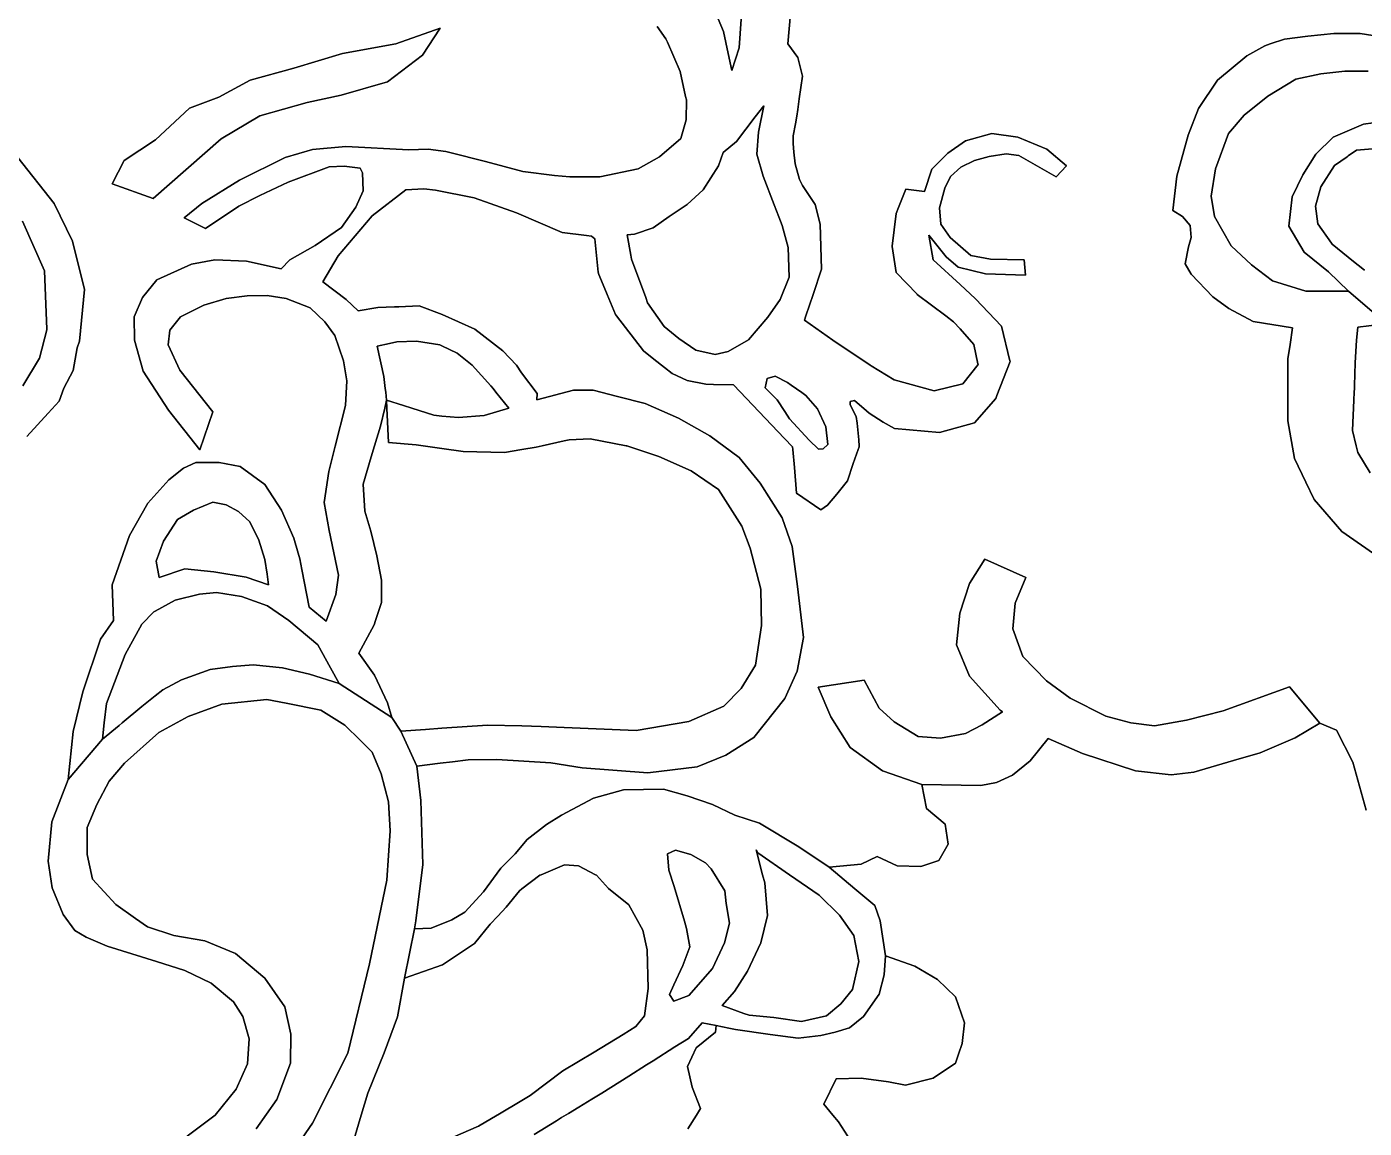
# Model space of a CAD drawing. Header units: inches. Extents: x 288635 to 1232953, y 676945 to 1655780.
# Drawn here: x 495223 to 518547, y 1199889 to 1219094 of the extents above; entities that cross this region are included whole.
import ezdxf

# ---------------------------------------------------------------- set-up
doc = ezdxf.new("R2010")
doc.units = ezdxf.units.IN
doc.header["$MEASUREMENT"] = 0
doc.layers.add('Images', color=7, linetype='Continuous')
picture_1 = doc.add_image_def('image7.jpg', size_in_pixel=(2590, 3729))

msp = doc.modelspace()

# ---------------------------------------------------------------- linework, layer by layer
at = {"color": 1}
for points in [[(505905.982, 1221008.0651), (505315.0759, 1221204.9123), (505219.1083, 1221119.1357), (505643.4939, 1220914.6751), (506058.5691, 1220644.8763), (506151.4949, 1220584.4745), (506644.2559, 1220147.5936), (506877.9363, 1219878.3531), (507187.8169, 1219451.6322), (507370.6973, 1219009.6713), (507457.0575, 1218628.6706), (507518.5631, 1218329.3431), (507647.5226, 1218724.4323), (507681.3893, 1219228.2), (507655.9893, 1219448.3337), (507550.1557, 1219748.901), (507427.3888, 1220007.1349), (507207.255, 1220320.4021), (506961.7212, 1220553.2359), (506916.8047, 1220576.015), (506369.0534, 1220853.8032), (505905.982, 1221008.0651)], [(507647.5226, 1218724.4323), (507518.5631, 1218329.3431), (507457.0575, 1218628.6706), (507370.6973, 1219009.6713), (507187.8169, 1219451.6322), (506877.9363, 1219878.3531), (506644.2559, 1220147.5936), (506151.4949, 1220584.4745), (506058.5691, 1220644.8763), (505643.4939, 1220914.6751), (505219.1083, 1221119.1357), (505315.0759, 1221204.9123), (505905.982, 1221008.0651), (506369.0534, 1220853.8032), (506916.8047, 1220576.015), (506961.7212, 1220553.2359), (507207.255, 1220320.4021), (507427.3888, 1220007.1349), (507550.1557, 1219748.901), (507655.9893, 1219448.3337), (507681.3893, 1219228.2), (507647.5226, 1218724.4323)], [(498612.6807, 1217138.1848), (497427.345, 1216101.016), (496713.4063, 1216352.9944), (496919.344, 1216764.8698), (497469.6784, 1217124.7039), (498062.3462, 1217675.0383), (498570.3473, 1217865.5387), (499120.6817, 1218161.8726), (499882.6832, 1218373.5397), (500729.3516, 1218627.5402), (501660.6868, 1218796.8739), (502432.4497, 1219068.0338), (502126.3544, 1218598.6877), (501512.5198, 1218133.0201), (500708.1849, 1217900.1863), (500115.517, 1217773.186), (499290.0154, 1217540.3522), (498612.6807, 1217138.1848)], [(496713.4063, 1216352.9944), (497427.345, 1216101.016), (498612.6807, 1217138.1848), (499290.0154, 1217540.3522), (500115.517, 1217773.186), (500708.1849, 1217900.1863), (501512.5198, 1218133.0201), (502126.3544, 1218598.6877), (502432.4497, 1219068.0338), (501660.6868, 1218796.8739), (500729.3516, 1218627.5402), (499882.6832, 1218373.5397), (499120.6817, 1218161.8726), (498570.3473, 1217865.5387), (498062.3462, 1217675.0383), (497469.6784, 1217124.7039), (496919.344, 1216764.8698), (496713.4063, 1216352.9944)], [(506888.5973, 1213455.4669), (507228.958, 1213379.2668), (507452.4784, 1213430.0669), (507808.0791, 1213633.2673), (508143.3598, 1214029.5081), (508361.8002, 1214339.3887), (508519.2805, 1214730.5495), (508498.9605, 1215243.6305), (508397.3603, 1215629.7113), (508339.2229, 1215777.1311), (508255.12, 1215990.392), (508062.0796, 1216488.233), (507955.3994, 1216874.3138), (507980.7995, 1217255.3145), (508075.1525, 1217718.1275), (507926.9231, 1217522.1632), (507600.9558, 1217094.5957), (507367.0009, 1216902.0008), (507284.3371, 1216667.7867), (507020.1766, 1216251.2258), (506740.776, 1215992.1453), (506425.8154, 1215783.8649), (506146.4149, 1215585.7445), (505821.2942, 1215479.0643), (505691.395, 1215464.0759), (505691.4516, 1215463.74), (505757.7386, 1215110.978), (505770.9951, 1215040.4301), (506016.1466, 1214371.835), (506050.3956, 1214278.4286), (506339.9562, 1213866.9477), (506593.9567, 1213658.6673), (506888.5973, 1213455.4669)], [(507452.4784, 1213430.0669), (507228.958, 1213379.2668), (506888.5973, 1213455.4669), (506593.9567, 1213658.6673), (506339.9562, 1213866.9477), (506050.3956, 1214278.4286), (506016.1466, 1214371.835), (505770.9951, 1215040.4301), (505757.7386, 1215110.978), (505691.4516, 1215463.74), (505691.395, 1215464.0759), (505821.2942, 1215479.0643), (506146.4149, 1215585.7445), (506425.8154, 1215783.8649), (506740.776, 1215992.1453), (507020.1766, 1216251.2258), (507284.3371, 1216667.7867), (507367.0009, 1216902.0008), (507600.9558, 1217094.5957), (507926.9231, 1217522.1632), (508075.1525, 1217718.1275), (507980.7995, 1217255.3145), (507955.3994, 1216874.3138), (508062.0796, 1216488.233), (508255.12, 1215990.392), (508339.2229, 1215777.1311), (508397.3603, 1215629.7113), (508498.9605, 1215243.6305), (508519.2805, 1214730.5495), (508361.8002, 1214339.3887), (508143.3598, 1214029.5081), (507808.0791, 1213633.2673), (507452.4784, 1213430.0669)], [(501498.2104, 1212586.0645), (501482.7406, 1212725.2926), (501475.6365, 1212789.2293), (501452.4904, 1212997.5453), (501336.0461, 1213523.3713), (501550.7023, 1213570.8281), (501678.8427, 1213599.1577), (502020.5208, 1213611.0302), (502428.7921, 1213546.2056), (502462.1393, 1213530.3798), (502728.5127, 1213403.9654), (502987.5932, 1213195.6849), (503317.7939, 1212835.0042), (503354.0571, 1212789.2293), (503404.7083, 1212725.2926), (503627.6745, 1212443.8434), (503627.6613, 1212443.8394), (503200.1514, 1212314.1005), (502753.1105, 1212278.5404), (502462.1393, 1212305.9259), (502321.3096, 1212319.1805), (501940, 1212443.8394), (501792.9886, 1212491.9008), (501498.2104, 1212586.0645)], [(508868.9334, 1211885.9643), (509027.6837, 1211727.2139), (509110.2339, 1211736.739), (509192.7841, 1211809.7641), (509154.684, 1212117.7397), (509011.8087, 1212432.0654), (508808.6083, 1212667.0158), (508737.8095, 1212716.0843), (508552.2971, 1212844.6573), (508487.9327, 1212889.2663), (508272.0322, 1213000.3915), (508135.5069, 1212959.1164), (508097.4069, 1212800.3661), (508310.1323, 1212590.8157), (508443.7163, 1212383.4613), (508522.8577, 1212260.615), (508868.9334, 1211885.9643)], [(509110.2339, 1211736.739), (509027.6837, 1211727.2139), (508868.9334, 1211885.9643), (508522.8577, 1212260.615), (508443.7163, 1212383.4613), (508310.1323, 1212590.8157), (508097.4069, 1212800.3661), (508135.5069, 1212959.1164), (508272.0322, 1213000.3915), (508487.9327, 1212889.2663), (508552.2971, 1212844.6573), (508737.8095, 1212716.0843), (508808.6083, 1212667.0158), (509011.8087, 1212432.0654), (509154.684, 1212117.7397), (509192.7841, 1211809.7641), (509110.2339, 1211736.739)], [(501498.2104, 1212586.0645), (501504.3456, 1212443.8394), (501530.176, 1211845.0446), (502016.509, 1211806.0994), (502137.5215, 1211788.8119), (502462.1393, 1211742.438), (502834.3907, 1211689.2592), (503555.7521, 1211668.9392), (503858.3138, 1211722.1677), (504104.3932, 1211765.4594), (504210.8807, 1211788.8119), (504595.4522, 1211873.1477), (504683.5144, 1211892.4596), (505049.2751, 1211907.6996), (505673.4358, 1211788.8119), (505689.3564, 1211785.7794), (506248.1575, 1211602.899), (506806.9586, 1211348.8985), (507284.4796, 1211028.8579), (507690.8804, 1210388.7766), (507838.2007, 1210002.6958), (508026.161, 1209286.4144), (508036.3211, 1208656.4931), (507929.6408, 1207960.5318), (507680.7204, 1207559.211), (507375.9197, 1207249.3303), (506766.3185, 1206980.0898), (505851.9167, 1206822.6095), (504595.4522, 1206876.5681), (504195.8334, 1206893.7296), (503858.3138, 1206902.8518), (503256.0315, 1206919.1297), (502462.1393, 1206862.9959), (502176.5302, 1206842.8013), (501747.2685, 1206812.4495), (501586.4312, 1207049.7348), (501515.3111, 1207308.8153), (501286.7106, 1207791.4163), (501015.6095, 1208171.5356), (501279.77, 1208664.2966), (501305.8376, 1208744.5848), (501406.7703, 1209055.4574), (501406.7703, 1209446.6182), (501330.5701, 1209868.259), (501223.8899, 1210300.0599), (501117.2097, 1210645.5006), (501091.8096, 1211117.9415), (501228.9699, 1211595.4625), (501287.8954, 1211788.8119), (501391.5302, 1212128.8635), (501465.0246, 1212443.8394), (501498.2104, 1212586.0645)], [(498699.3186, 1210759.7827), (498465.6381, 1210805.5027), (498130.3574, 1210668.3425), (497850.9569, 1210500.7021), (497607.1164, 1210124.7814), (497480.1161, 1209774.2607), (497530.9162, 1209489.7801), (497979.624, 1209645.62), (498487.625, 1209589.7399), (499051.5061, 1209498.2997), (499441, 1209362.7799), (499412.9522, 1209550.4842), (499374.9599, 1209804.7407), (499268.2797, 1210140.0214), (499110.7994, 1210460.0621), (498917.759, 1210642.9424), (498699.3186, 1210759.7827)], [(499374.9599, 1209804.7407), (499412.9522, 1209550.4842), (499441, 1209362.7799), (499051.5061, 1209498.2997), (498487.625, 1209589.7399), (497979.624, 1209645.62), (497530.9162, 1209489.7801), (497480.1161, 1209774.2607), (497607.1164, 1210124.7814), (497850.9569, 1210500.7021), (498130.3574, 1210668.3425), (498465.6381, 1210805.5027), (498699.3186, 1210759.7827), (498917.759, 1210642.9424), (499110.7994, 1210460.0621), (499268.2797, 1210140.0214), (499374.9599, 1209804.7407)], [(514473.5668, 1206958.7025), (514890.1276, 1206907.9024), (515448.9287, 1207004.4226), (516083.93, 1207166.9829), (517242.1723, 1207583.5437), (517770.4934, 1206953.6225), (517343.7725, 1206694.5419), (516729.0913, 1206435.4614), (516263.8216, 1206299.0289), (515575.929, 1206095.1007), (515179.6882, 1206049.3806), (514554.8469, 1206120.5008), (513635.3651, 1206425.3014), (513036.4067, 1206683.4731), (512719.0813, 1206296.9862), (512414.2807, 1206042.9857), (512134.8802, 1205915.9855), (511860.5596, 1205865.1854), (510829.3176, 1205885.5054), (510143.5162, 1206119.1859), (509579.6351, 1206525.5867), (509244.3544, 1207064.0678), (509025.914, 1207582.2288), (509823.4756, 1207699.069), (510087.6361, 1207211.3881), (510346.7166, 1206977.7076), (510768.3574, 1206718.6271), (511154.4382, 1206688.147), (511591.3191, 1206769.4272), (511880.8797, 1206921.8275), (512239.2116, 1207149.3564), (512197.7222, 1207177.1429), (511664.3211, 1207771.5041), (511435.7207, 1208315.0652), (511496.6808, 1208868.7863), (511664.3211, 1209386.9473), (511928.4817, 1209808.5882), (512644.7631, 1209493.6275), (512461.8827, 1209046.5866), (512421.2427, 1208599.5457), (512593.963, 1208116.9448), (513005.4438, 1207690.2239), (513416.9247, 1207390.5033), (514041.7659, 1207075.5427), (514473.5668, 1206958.7025)], [(500301.1886, 1208319.7374), (500520.7881, 1207917.6432), (500669.4894, 1207645.366), (500153.0748, 1207805.0382), (499683.1739, 1207919.3385), (499168.8229, 1207970.1386), (498813.2221, 1207938.3885), (498419.5214, 1207887.5884), (497924.2204, 1207709.7881), (497594.0197, 1207531.9877), (497463.4685, 1207426.6306), (497232.069, 1207239.8871), (496888.4712, 1206956.2826), (496832.0182, 1206909.6865), (496541.9811, 1206673.8141), (496574.3955, 1206956.2826), (496613.1013, 1207293.5753), (496938.2219, 1208152.097), (497227.7825, 1208680.4181), (497441.1429, 1208893.7785), (497463.4685, 1208906.0117), (497811.9837, 1209096.9789), (498233.6245, 1209203.6591), (498533.3451, 1209229.0592), (498970.226, 1209157.939), (499422.3469, 1208995.3787), (499793.1876, 1208741.3782), (500301.1886, 1208319.7374)], [(506802.5018, 1204661.2224), (506533.2613, 1204737.4226), (506396.101, 1204671.3825), (506421.501, 1204386.9019), (506511.5925, 1204105.6406), (506692.0626, 1203500.6476), (506726.3016, 1203370.8999), (506787.2618, 1203050.8592), (506665.3415, 1202725.7386), (506507.8612, 1202390.4579), (506431.6611, 1202222.8176), (506507.8612, 1202105.9773), (506766.9417, 1202202.4975), (507183.5026, 1202674.9385), (507391.783, 1203121.9794), (507478.1431, 1203462.34), (507417.183, 1203807.7807), (507396.863, 1204031.3012), (507158.1025, 1204412.3019), (507056.5023, 1204518.9822), (506802.5018, 1204661.2224)], [(506766.9417, 1202202.4975), (506507.8612, 1202105.9773), (506431.6611, 1202222.8176), (506507.8612, 1202390.4579), (506665.3415, 1202725.7386), (506787.2618, 1203050.8592), (506726.3016, 1203370.8999), (506692.0626, 1203500.6476), (506511.5925, 1204105.6406), (506421.501, 1204386.9019), (506396.101, 1204671.3825), (506533.2613, 1204737.4226), (506802.5018, 1204661.2224), (507056.5023, 1204518.9822), (507158.1025, 1204412.3019), (507396.863, 1204031.3012), (507417.183, 1203807.7807), (507478.1431, 1203462.34), (507391.783, 1203121.9794), (507183.5026, 1202674.9385), (506766.9417, 1202202.4975)], [(507939.7675, 1204744.6241), (508054.6077, 1204310.5714), (508092.2165, 1204168.4242), (508143.0166, 1203599.4631), (508026.1763, 1203121.9421), (507792.4959, 1202629.1811), (507563.8954, 1202273.5804), (507348.0469, 1202028.1964), (507730.4195, 1201892.5158), (507820.4879, 1201860.5561), (508252.2887, 1201819.916), (508734.8897, 1201748.7958), (509166.6906, 1201850.396), (509420.6911, 1202058.6764), (509623.8915, 1202307.5969), (509730.5717, 1202795.2779), (509644.2115, 1203252.4788), (509395.291, 1203602.9995), (509039.6903, 1203953.5202), (508522.5817, 1204310.5714), (507972.8882, 1204690.1217), (507939.7675, 1204744.6241)], [(509166.6906, 1201850.396), (508734.8897, 1201748.7958), (508252.2887, 1201819.916), (507820.4879, 1201860.5561), (507730.4195, 1201892.5158), (507348.0469, 1202028.1964), (507563.8954, 1202273.5804), (507792.4959, 1202629.1811), (508026.1763, 1203121.9421), (508143.0166, 1203599.4631), (508092.2165, 1204168.4242), (508054.6077, 1204310.5714), (507939.7675, 1204744.6241), (507972.8882, 1204690.1217), (508522.5817, 1204310.5714), (509039.6903, 1203953.5202), (509395.291, 1203602.9995), (509644.2115, 1203252.4788), (509730.5717, 1202795.2779), (509623.8915, 1202307.5969), (509420.6911, 1202058.6764), (509166.6906, 1201850.396)]]:
    msp.add_lwpolyline(points, close=True, dxfattribs=at)
for points in [[(508539.6288, 1219321.1395), (508495.1787, 1218794.0884), (508666.6291, 1218559.1379), (508749.1792, 1218235.2873), (508695.0281, 1217838.1792), (508669.8032, 1217653.1968), (508653.929, 1217536.7859), (508629.3868, 1217404.2581), (508590.4289, 1217193.8852), (508590.4289, 1217057.1941), (508597.5373, 1216906.9961), (508622.179, 1216704.9342), (508701.2211, 1216430.9217), (508749.703, 1216326.3229), (508971.4297, 1215993.7328), (509060.3299, 1215650.8321), (509084.7009, 1214865.9341), (508935.8921, 1214427.3397), (508809.261, 1214054.1113), (508783.2708, 1213977.5085), (509280.6367, 1213629.8521), (509932.3457, 1213191.9749), (509950.0776, 1213180.061), (510348.8978, 1212940.7689), (511049.0489, 1212745.7901), (511545.3585, 1212869.8675), (511811.2387, 1213206.649), (511809.0437, 1213217.3496), (511740.3373, 1213552.2933), (511497.5024, 1213825.4825), (511385.8304, 1213951.1135), (511248.5, 1214054.1113), (510750.8622, 1214427.3397), (510747.7181, 1214429.6978), (510384.3485, 1214810.7927), (510313.4471, 1215262.7889), (510314.3768, 1215270.3429), (510384.3485, 1215838.8626), (510426.2897, 1215944.8193), (510552.7393, 1216264.2709), (510880.6581, 1216219.9575), (511006.0718, 1216609.2401), (511285.4723, 1216888.6407), (511590.2729, 1217104.5411), (512053.8239, 1217231.5413), (512504.6748, 1217168.0412), (513012.6758, 1216958.4908), (513355.5765, 1216666.3902), (513171.4261, 1216475.8898), (512523.7248, 1216850.5406), (512301.4744, 1216875.9406), (512003.0238, 1216831.4905), (511749.0233, 1216761.6404), (511514.0728, 1216647.3402), (511329.9224, 1216482.2398), (511234.6722, 1216279.0394), (511139.422, 1215936.1388), (511164.8221, 1215650.3882), (511323.5724, 1215421.7877), (511685.5231, 1215104.2871), (512028.4238, 1215040.787), (512618.975, 1215028.0869), (512638.025, 1214761.3864), (511939.5236, 1214786.7865), (511463.2727, 1214901.0867), (511253.7223, 1215085.2371), (510955.426, 1215460.6386), (511031.3236, 1215032.3595), (511497.5024, 1214599.8803), (511766.9253, 1214349.9337), (512218.9216, 1213871.3494), (512367.5647, 1213268.0335), (512369.587, 1213259.8251), (512141.1287, 1212664.2016), (512121.4322, 1212612.85), (511749.2, 1212187.4418), (511137.6756, 1212019.051), (510357.7605, 1212089.9524), (510158.9571, 1212200.1002), (509915.6272, 1212357.7173), (509865.6042, 1212400.0132), (509655.2767, 1212577.8511), (509579.0765, 1212560.9177), (509583.3098, 1212499.5342), (509684.91, 1212300.5672), (509703.9601, 1212184.1503), (509731.1904, 1211889.9181), (509736.7651, 1211782.6052), (509737.3734, 1211770.8962), (509720.7444, 1211722.4552), (509636.3573, 1211476.6319), (509533.532, 1211177.0972), (509346.7685, 1210947.2345), (509187.8878, 1210751.6889), (509072.673, 1210671.9249), (508647.2648, 1210964.393), (508608.2246, 1211408.476), (508580.622, 1211722.4552), (508576.3634, 1211770.8962), (508437.3271, 1211916.2419), (507545.0319, 1212849.0287), (507196.3574, 1212857.7455), (507062.9468, 1212861.0808), (506738.5677, 1212926.7966), (506475.5451, 1213047.1394), (506341.5532, 1213153.5447), (506293.1596, 1213191.9749), (506131.8892, 1213320.0426), (505978.6954, 1213441.6965), (505509.1774, 1214054.1113), (505491.8611, 1214076.6978), (505344.8177, 1214427.3397), (505216.6939, 1214732.8658), (505201.7892, 1214776.2251), (505189.2257, 1214812.7734), (505129.1428, 1215394.3128), (505073.2627, 1215445.1129), (504984.8064, 1215455.6226), (504560.1817, 1215506.073), (503760.3746, 1215851.9355), (503024.3054, 1216112.2925), (502350.606, 1216244.135), (502149.9716, 1216266.4526), (501832.2162, 1216252.8345), (501248.0151, 1215795.6336), (500653.6539, 1215099.6722), (500383.929, 1214648.496), (500792.089, 1214338.668), (501002.6705, 1214142.4976), (501345.2766, 1214197.0805), (501638.1862, 1214209.4211), (501710.8132, 1214212.4809), (502066.5557, 1214227.4687), (502465.0217, 1214076.6978), (503036.5229, 1213822.6973), (503523.3572, 1213441.6965), (503762.2213, 1213191.9749), (503851.195, 1213058.5247), (504125.5155, 1212697.8439), (504120.4355, 1212591.1637), (504759.7145, 1212756.0613), (505100.0752, 1212756.0613), (505521.716, 1212649.3811), (506004.317, 1212527.4609), (506588.5182, 1212268.3804), (507137.1593, 1211963.5798), (507645.1603, 1211582.579), (508010.921, 1211135.5381), (508397.0018, 1210531.0169), (508569.7221, 1210033.1759), (508666.2423, 1209332.1345), (508767.8425, 1208448.2127), (508656.0823, 1207858.9316), (508442.7219, 1207381.4106), (507899.1608, 1206700.6892), (507411.4798, 1206395.8886), (506913.6388, 1206192.6882), (506055.1171, 1206086.008), (504907.0348, 1206172.3682), (504363.4737, 1206258.7284), (503418.5918, 1206319.6885), (502920.7508, 1206314.6085), (502649.6398, 1206280.7196), (502433.0699, 1206253.6483), (502026.669, 1206202.8482), (501747.2685, 1206812.4495), (502176.5302, 1206842.8013), (502462.1393, 1206862.9959), (503256.0315, 1206919.1297), (503858.3138, 1206902.8518), (504195.8334, 1206893.7296), (504595.4522, 1206876.5681), (505851.9167, 1206822.6095), (506766.3185, 1206980.0898), (507375.9197, 1207249.3303), (507680.7204, 1207559.211), (507929.6408, 1207960.5318), (508036.3211, 1208656.4931), (508026.161, 1209286.4144), (507838.2007, 1210002.6958), (507690.8804, 1210388.7766), (507284.4796, 1211028.8579), (506806.9586, 1211348.8985), (506248.1575, 1211602.899), (505689.3564, 1211785.7794), (505673.4358, 1211788.8119), (505049.2751, 1211907.6996), (504683.5144, 1211892.4596), (504595.4522, 1211873.1477), (504210.8807, 1211788.8119), (504104.3932, 1211765.4594), (503858.3138, 1211722.1677), (503555.7521, 1211668.9392), (502834.3907, 1211689.2592), (502462.1393, 1211742.438), (502137.5215, 1211788.8119), (502016.509, 1211806.0994), (501530.176, 1211845.0446), (501504.3456, 1212443.8394), (501498.2104, 1212586.0645), (501498.2104, 1212586.0645), (501792.9886, 1212491.9008), (501940, 1212443.8394), (502321.3096, 1212319.1805), (502462.1393, 1212305.9259), (502753.1105, 1212278.5404), (503200.1514, 1212314.1005), (503627.6613, 1212443.8394), (503627.6745, 1212443.8434), (503404.7083, 1212725.2926), (503354.0571, 1212789.2293), (503317.7939, 1212835.0042), (502987.5932, 1213195.6849), (502728.5127, 1213403.9654), (502462.1393, 1213530.3798), (502428.7921, 1213546.2056), (502020.5208, 1213611.0302), (501678.8427, 1213599.1577), (501550.7023, 1213570.8281), (501336.0461, 1213523.3713), (501452.4904, 1212997.5453), (501475.6365, 1212789.2293), (501482.7406, 1212725.2926), (501498.2104, 1212586.0645), (501465.0246, 1212443.8394), (501391.5302, 1212128.8635), (501287.8954, 1211788.8119), (501228.9699, 1211595.4625), (501091.8096, 1211117.9415), (501117.2097, 1210645.5006), (501223.8899, 1210300.0599), (501330.5701, 1209868.259), (501406.7703, 1209446.6182), (501406.7703, 1209055.4574), (501305.8376, 1208744.5848), (501279.77, 1208664.2966), (501015.6095, 1208171.5356), (501286.7106, 1207791.4163), (501515.3111, 1207308.8153), (501586.4312, 1207049.7348), (500669.4894, 1207645.366), (500520.7881, 1207917.6432), (500301.1886, 1208319.7374), (499793.1876, 1208741.3782), (499422.3469, 1208995.3787), (498970.226, 1209157.939), (498533.3451, 1209229.0592), (498233.6245, 1209203.6591), (497811.9837, 1209096.9789), (497463.4685, 1208906.0117), (497441.1429, 1208893.7785), (497227.7825, 1208680.4181), (496938.2219, 1208152.097), (496613.1013, 1207293.5753), (496574.3955, 1206956.2826), (496541.9811, 1206673.8141), (495947.6199, 1205967.6927), (496033.9801, 1206805.8943), (496201.6204, 1207496.7757), (496511.5011, 1208416.2576), (496733.3546, 1208743.0186), (496713.0346, 1209362.7799), (497012.7552, 1210226.3816), (497332.7958, 1210790.2627), (497698.5566, 1211196.6635), (497957.6371, 1211399.8639), (498170.9975, 1211496.3841), (498577.3983, 1211496.3841), (498943.159, 1211425.264), (499374.9599, 1211110.3034), (499664.5205, 1210663.2625), (499882.9609, 1210175.5815), (499956.1428, 1209915.7857), (499984.5611, 1209814.9008), (500019.6262, 1209633.0005), (500147.1214, 1208971.6191), (500441.5683, 1208730.3368), (500614.2887, 1209192.6177), (500660.0088, 1209532.9784), (500497.4484, 1210310.2199), (500411.0883, 1210797.9009), (500492.3684, 1211341.462), (500599.0486, 1211783.4229), (500781.929, 1212489.5443), (500802.2491, 1212921.3451), (500746.3689, 1213266.7858), (500593.9686, 1213708.7467), (500421.2483, 1213947.5072), (500167.2478, 1214191.3477), (499745.6069, 1214358.988), (499415.4063, 1214409.7881), (499064.8856, 1214404.7081), (498699.1248, 1214358.988), (498313.0441, 1214242.1478), (497906.6433, 1214038.9474), (497718.6829, 1213805.2669), (497688.2028, 1213546.1864), (497891.4032, 1213109.3055), (498470.5244, 1212377.784), (498241.9239, 1211717.3827), (497693.2828, 1212408.2641), (497251.322, 1213088.9855), (497104.0017, 1213632.5466), (497098.9216, 1214038.9474), (497241.1619, 1214374.228), (497490.0824, 1214684.1087), (498094.6036, 1214953.3492), (498501.0045, 1215029.5494), (499054.7256, 1215004.1493), (499657.9719, 1214876.1517), (499810.3722, 1215028.552), (500252.3331, 1215277.4725), (500709.534, 1215592.4332), (500963.5345, 1215948.0339), (501090.5347, 1216232.5144), (501080.3747, 1216547.4751), (501034.6546, 1216628.7552), (500760.3341, 1216664.3153), (500496.1736, 1216654.1553), (499779.8921, 1216384.9148), (499287.1311, 1216151.2343), (498921.3704, 1215963.2739), (498337.1692, 1215577.1931), (497966.3285, 1215760.0735), (498276.2091, 1216014.074), (498931.5304, 1216420.4748), (499729.092, 1216816.7156), (500206.613, 1216953.8759), (500785.7341, 1217004.676), (501888.0963, 1216948.7959), (502223.377, 1216958.9559), (502528.1776, 1216918.3158), (502599.154, 1216900.7012), (503224.139, 1216745.5955), (503874.3803, 1216567.7951), (504426.6375, 1216498.6351), (504693.4593, 1216475.4808), (505216.519, 1216477.2863), (505887.0803, 1216619.5266), (506257.9211, 1216827.807), (506628.7618, 1217147.8476), (506720.202, 1217472.9683), (506725.282, 1217818.409), (506712.2834, 1217879.0692), (506618.6018, 1218316.2499), (506395.6052, 1218825.9565), (506369.6813, 1218885.2111), (506214.8595, 1219097.3743)], [(518578.418, 1205434.7025), (518349.8175, 1206272.9042), (518060.2569, 1206831.7053), (517770.4934, 1206953.6225), (517242.1723, 1207583.5437), (516083.93, 1207166.9829), (515448.9287, 1207004.4226), (514890.1276, 1206907.9024), (514473.5668, 1206958.7025), (514041.7659, 1207075.5427), (513416.9247, 1207390.5033), (513005.4438, 1207690.2239), (512593.963, 1208116.9448), (512421.2427, 1208599.5457), (512461.8827, 1209046.5866), (512644.7631, 1209493.6275), (511928.4817, 1209808.5882), (511664.3211, 1209386.9473), (511496.6808, 1208868.7863), (511435.7207, 1208315.0652), (511664.3211, 1207771.5041), (512197.7222, 1207177.1429), (512239.2116, 1207149.3564), (511880.8797, 1206921.8275), (511591.3191, 1206769.4272), (511154.4382, 1206688.147), (510768.3574, 1206718.6271), (510346.7166, 1206977.7076), (510087.6361, 1207211.3881), (509823.4756, 1207699.069), (509025.914, 1207582.2288), (509244.3544, 1207064.0678), (509579.6351, 1206525.5867), (510143.5162, 1206119.1859), (510829.3176, 1205885.5054), (510910.1426, 1205462.6426), (511240.3433, 1205193.402), (511291.1434, 1204842.8813), (511128.5831, 1204558.4007), (510813.6225, 1204451.7205), (510402.1416, 1204461.8805), (510051.6209, 1204629.5209), (509772.2204, 1204492.3606), (509213.4193, 1204441.5605), (508684.0896, 1204796.8019), (508003.3682, 1205208.2827), (507571.5674, 1205350.523), (507182.8946, 1205534.9469), (506740.9338, 1205687.3472), (506324.3729, 1205804.1875), (505628.4115, 1205788.9474), (505105.1705, 1205646.7072), (504546.3694, 1205346.9866), (504287.2889, 1205184.4262), (503946.9282, 1204925.3457), (503738.6478, 1204676.4252), (503489.7273, 1204422.4247), (503190.0067, 1204010.9439), (502859.806, 1203655.3432), (502636.2856, 1203523.2629), (502275.6048, 1203375.9426), (501981.8606, 1203363.5422), (502010.0488, 1203505.9289), (502127.9288, 1204490.3316), (502096.1787, 1205601.5838), (502026.669, 1206202.8482), (502433.0699, 1206253.6483), (502649.6398, 1206280.7196), (502920.7508, 1206314.6085), (503418.5918, 1206319.6885), (504363.4737, 1206258.7284), (504907.0348, 1206172.3682), (506055.1171, 1206086.008), (506913.6388, 1206192.6882), (507411.4798, 1206395.8886), (507899.1608, 1206700.6892), (508442.7219, 1207381.4106), (508656.0823, 1207858.9316), (508767.8425, 1208448.2127), (508666.2423, 1209332.1345), (508569.7221, 1210033.1759), (508397.0018, 1210531.0169), (508010.921, 1211135.5381), (507645.1603, 1211582.579), (507137.1593, 1211963.5798), (506588.5182, 1212268.3804), (506004.317, 1212527.4609), (505521.716, 1212649.3811), (505100.0752, 1212756.0613), (504759.7145, 1212756.0613), (504120.4355, 1212591.1637), (504125.5155, 1212697.8439), (503851.195, 1213058.5247), (503762.2213, 1213191.9749), (503523.3572, 1213441.6965), (503036.5229, 1213822.6973), (502465.0217, 1214076.6978), (502066.5557, 1214227.4687), (501710.8132, 1214212.4809), (501638.1862, 1214209.4211), (501345.2766, 1214197.0805), (501002.6705, 1214142.4976), (500792.089, 1214338.668), (500383.929, 1214648.496), (500653.6539, 1215099.6722), (501248.0151, 1215795.6336), (501832.2162, 1216252.8345), (502149.9716, 1216266.4526), (502350.606, 1216244.135), (503024.3054, 1216112.2925), (503760.3746, 1215851.9355), (504560.1817, 1215506.073), (504984.8064, 1215455.6226), (505073.2627, 1215445.1129), (505129.1428, 1215394.3128), (505189.2257, 1214812.7734), (505201.7892, 1214776.2251), (505216.6939, 1214732.8658), (505344.8177, 1214427.3397), (505491.8611, 1214076.6978), (505509.1774, 1214054.1113), (505978.6954, 1213441.6965), (506131.8892, 1213320.0426), (506293.1596, 1213191.9749), (506341.5532, 1213153.5447), (506475.5451, 1213047.1394), (506738.5677, 1212926.7966), (507062.9468, 1212861.0808), (507196.3574, 1212857.7455), (507545.0319, 1212849.0287), (508437.3271, 1211916.2419), (508576.3634, 1211770.8962), (508580.622, 1211722.4552), (508608.2246, 1211408.476), (508647.2648, 1210964.393), (509072.673, 1210671.9249), (509187.8878, 1210751.6889), (509346.7685, 1210947.2345), (509533.532, 1211177.0972), (509636.3573, 1211476.6319), (509720.7444, 1211722.4552), (509737.3734, 1211770.8962), (509736.7651, 1211782.6052), (509731.1904, 1211889.9181), (509703.9601, 1212184.1503), (509684.91, 1212300.5672), (509583.3098, 1212499.5342), (509579.0765, 1212560.9177), (509655.2767, 1212577.8511), (509865.6042, 1212400.0132), (509915.6272, 1212357.7173), (510158.9571, 1212200.1002), (510357.7605, 1212089.9524), (511137.6756, 1212019.051), (511749.2, 1212187.4418), (512121.4322, 1212612.85), (512141.1287, 1212664.2016), (512369.587, 1213259.8251), (512367.5647, 1213268.0335), (512218.9216, 1213871.3494), (511766.9253, 1214349.9337), (511497.5024, 1214599.8803), (511031.3236, 1215032.3595), (510955.426, 1215460.6386), (511253.7223, 1215085.2371), (511463.2727, 1214901.0867), (511939.5236, 1214786.7865), (512638.025, 1214761.3864), (512618.975, 1215028.0869), (512028.4238, 1215040.787), (511685.5231, 1215104.2871), (511323.5724, 1215421.7877), (511164.8221, 1215650.3882), (511139.422, 1215936.1388), (511234.6722, 1216279.0394), (511329.9224, 1216482.2398), (511514.0728, 1216647.3402), (511749.0233, 1216761.6404), (512003.0238, 1216831.4905), (512301.4744, 1216875.9406), (512523.7248, 1216850.5406), (513171.4261, 1216475.8898), (513355.5765, 1216666.3902), (513012.6758, 1216958.4908), (512504.6748, 1217168.0412), (512053.8239, 1217231.5413), (511590.2729, 1217104.5411), (511285.4723, 1216888.6407), (511006.0718, 1216609.2401), (510880.6581, 1216219.9575), (510552.7393, 1216264.2709), (510426.2897, 1215944.8193), (510384.3485, 1215838.8626), (510314.3768, 1215270.3429), (510313.4471, 1215262.7889), (510384.3485, 1214810.7927), (510747.7181, 1214429.6978), (510750.8622, 1214427.3397), (511248.5, 1214054.1113), (511385.8304, 1213951.1135), (511497.5024, 1213825.4825), (511740.3373, 1213552.2933), (511809.0437, 1213217.3496), (511811.2387, 1213206.649), (511545.3585, 1212869.8675), (511049.0489, 1212745.7901), (510348.8978, 1212940.7689), (509950.0776, 1213180.061), (509932.3457, 1213191.9749), (509280.6367, 1213629.8521), (508783.2708, 1213977.5085), (508809.261, 1214054.1113), (508935.8921, 1214427.3397), (509084.7009, 1214865.9341), (509060.3299, 1215650.8321), (508971.4297, 1215993.7328), (508749.703, 1216326.3229), (508701.2211, 1216430.9217), (508622.179, 1216704.9342), (508597.5373, 1216906.9961), (508590.4289, 1217057.1941), (508590.4289, 1217193.8852), (508629.3868, 1217404.2581), (508653.929, 1217536.7859), (508669.8032, 1217653.1968), (508695.0281, 1217838.1792), (508749.1792, 1218235.2873), (508666.6291, 1218559.1379), (508495.1787, 1218794.0884), (508539.6288, 1219321.1395)], [(506214.8595, 1219097.3743), (506369.6813, 1218885.2111), (506395.6052, 1218825.9565), (506618.6018, 1218316.2499), (506712.2834, 1217879.0692), (506725.282, 1217818.409), (506720.202, 1217472.9683), (506628.7618, 1217147.8476), (506257.9211, 1216827.807), (505887.0803, 1216619.5266), (505216.519, 1216477.2863), (504693.4593, 1216475.4808), (504426.6375, 1216498.6351), (503874.3803, 1216567.7951), (503224.139, 1216745.5955), (502599.154, 1216900.7012), (502528.1776, 1216918.3158), (502223.377, 1216958.9559), (501888.0963, 1216948.7959), (500785.7341, 1217004.676), (500206.613, 1216953.8759), (499729.092, 1216816.7156), (498931.5304, 1216420.4748), (498276.2091, 1216014.074), (497966.3285, 1215760.0735), (498337.1692, 1215577.1931), (498921.3704, 1215963.2739), (499287.1311, 1216151.2343), (499779.8921, 1216384.9148), (500496.1736, 1216654.1553), (500760.3341, 1216664.3153), (501034.6546, 1216628.7552), (501080.3747, 1216547.4751), (501090.5347, 1216232.5144), (500963.5345, 1215948.0339), (500709.534, 1215592.4332), (500252.3331, 1215277.4725), (499810.3722, 1215028.552), (499657.9719, 1214876.1517), (499054.7256, 1215004.1493), (498501.0045, 1215029.5494), (498094.6036, 1214953.3492), (497490.0824, 1214684.1087), (497241.1619, 1214374.228), (497098.9216, 1214038.9474), (497104.0017, 1213632.5466), (497251.322, 1213088.9855), (497693.2828, 1212408.2641), (498241.9239, 1211717.3827), (498470.5244, 1212377.784), (497891.4032, 1213109.3055), (497688.2028, 1213546.1864), (497718.6829, 1213805.2669), (497906.6433, 1214038.9474), (498313.0441, 1214242.1478), (498699.1248, 1214358.988), (499064.8856, 1214404.7081), (499415.4063, 1214409.7881), (499745.6069, 1214358.988), (500167.2478, 1214191.3477), (500421.2483, 1213947.5072), (500593.9686, 1213708.7467), (500746.3689, 1213266.7858), (500802.2491, 1212921.3451), (500781.929, 1212489.5443), (500599.0486, 1211783.4229), (500492.3684, 1211341.462), (500411.0883, 1210797.9009), (500497.4484, 1210310.2199), (500660.0088, 1209532.9784), (500614.2887, 1209192.6177), (500441.5683, 1208730.3368), (500147.1214, 1208971.6191), (500019.6262, 1209633.0005), (499984.5611, 1209814.9008), (499956.1428, 1209915.7857), (499882.9609, 1210175.5815), (499664.5205, 1210663.2625), (499374.9599, 1211110.3034), (498943.159, 1211425.264), (498577.3983, 1211496.3841), (498170.9975, 1211496.3841), (497957.6371, 1211399.8639), (497698.5566, 1211196.6635), (497332.7958, 1210790.2627), (497012.7552, 1210226.3816), (496713.0346, 1209362.7799), (496733.3546, 1208743.0186), (496511.5011, 1208416.2576), (496201.6204, 1207496.7757), (496033.9801, 1206805.8943), (495947.6199, 1205967.6927), (495661.0758, 1205232.0131), (495595.0357, 1204546.2117), (495666.1559, 1204078.8508), (495859.1962, 1203616.5699), (496061.5711, 1203335.5395), (496259.6915, 1203218.6992), (496625.4523, 1203061.2189), (497483.974, 1202797.0584), (497981.815, 1202639.5781), (498439.0159, 1202421.1376), (498830.1767, 1202096.017), (498992.737, 1201836.9365), (499099.4172, 1201450.8557), (499074.0172, 1201013.9748), (498875.8968, 1200572.0139), (498510.136, 1200114.813), (498022.4551, 1199754.1323)], [(518840.5452, 1209817.1983), (518154.7438, 1210294.7193), (517672.1428, 1210853.5204), (517529.3377, 1211151.9192), (517331.7822, 1211564.7218), (517214.9419, 1212225.1231), (517214.9419, 1213302.0853), (517253.1012, 1213554.062), (517297.5241, 1213847.3989), (516608.5157, 1213957.4772), (516186.8749, 1214180.9976), (515907.4743, 1214384.198), (515526.4736, 1214780.4388), (515424.8734, 1214963.3192), (515480.7535, 1215257.9598), (515526.4736, 1215420.5201), (515511.2335, 1215628.8005), (515379.1533, 1215786.2808), (515206.4329, 1215892.961), (515277.5531, 1216487.3222), (515475.6735, 1217203.6037), (515653.4738, 1217670.9646), (515988.7545, 1218163.7256), (516496.7555, 1218585.3664), (516811.7161, 1218763.1668), (516907.5767, 1218794.1805), (517157.1568, 1218874.927), (517561.9453, 1218932.1698), (518015.6785, 1218976.5272), (518477.9595, 1218976.5272), (519173.9209, 1218864.767)], [(519173.9209, 1218864.767), (518477.9595, 1218976.5272), (518015.6785, 1218976.5272), (517561.9453, 1218932.1698), (517157.1568, 1218874.927), (516907.5767, 1218794.1805), (516811.7161, 1218763.1668), (516496.7555, 1218585.3664), (515988.7545, 1218163.7256), (515653.4738, 1217670.9646), (515475.6735, 1217203.6037), (515277.5531, 1216487.3222), (515206.4329, 1215892.961), (515379.1533, 1215786.2808), (515511.2335, 1215628.8005), (515526.4736, 1215420.5201), (515480.7535, 1215257.9598), (515424.8734, 1214963.3192), (515526.4736, 1214780.4388), (515907.4743, 1214384.198), (516186.8749, 1214180.9976), (516608.5157, 1213957.4772), (517297.5241, 1213847.3989), (517253.1012, 1213554.062), (517214.9419, 1213302.0853), (517214.9419, 1212225.1231), (517331.7822, 1211564.7218), (517529.3377, 1211151.9192), (517672.1428, 1210853.5204), (518154.7438, 1210294.7193), (518840.5452, 1209817.1983)], [(518615.1197, 1218321.2059), (518208.7189, 1218321.2059), (517792.1581, 1218270.4058), (517355.2772, 1218178.9656), (516862.5162, 1217884.325), (516451.0354, 1217554.1244), (516176.7149, 1217234.0837), (515953.1944, 1216619.4025), (515876.9943, 1216141.8815), (515932.8744, 1215786.2808), (516227.515, 1215273.1998), (516583.1157, 1214942.9991), (516948.8764, 1214663.5986), (517527.9976, 1214485.7982), (518066.4786, 1214485.7982), (518274.7591, 1214485.7982), (518686.2399, 1214130.1975)], [(519040.8175, 1217464.1253), (518532.8165, 1217398.0851), (518004.4955, 1217169.4847), (517699.6948, 1216869.7641), (517476.1744, 1216514.1634), (517288.214, 1216128.0826), (517232.3339, 1215615.0016), (517496.4944, 1215162.8807), (517923.2153, 1214822.52), (518274.7591, 1214485.7982), (518066.4786, 1214485.7982), (517527.9976, 1214485.7982), (516948.8764, 1214663.5986), (516583.1157, 1214942.9991), (516227.515, 1215273.1998), (515932.8744, 1215786.2808), (515876.9943, 1216141.8815), (515953.1944, 1216619.4025), (516176.7149, 1217234.0837), (516451.0354, 1217554.1244), (516862.5162, 1217884.325), (517355.2772, 1218178.9656), (517792.1581, 1218270.4058), (518208.7189, 1218321.2059), (518615.1197, 1218321.2059)], [(518686.2399, 1214130.1975), (518274.7591, 1214485.7982), (517923.2153, 1214822.52), (517496.4944, 1215162.8807), (517232.3339, 1215615.0016), (517288.214, 1216128.0826), (517476.1744, 1216514.1634), (517699.6948, 1216869.7641), (518004.4955, 1217169.4847), (518532.8165, 1217398.0851), (519040.8175, 1217464.1253)], [(495066.0911, 1216815.0227), (495701.0924, 1216010.6877), (496018.593, 1215354.5197), (496229.3461, 1214511.5072), (496145.5933, 1213611.1638), (496101.7783, 1213495.0539), (496034.3066, 1213099.9284), (495866.6663, 1212790.0478), (495785.3861, 1212566.5273), (495597.4257, 1212358.2469), (495221.505, 1211951.8461)], [(495221.505, 1211951.8461), (495597.4257, 1212358.2469), (495785.3861, 1212566.5273), (495866.6663, 1212790.0478), (496034.3066, 1213099.9284), (496101.7783, 1213495.0539), (496145.5933, 1213611.1638), (496229.3461, 1214511.5072), (496018.593, 1215354.5197), (495701.0924, 1216010.6877), (495066.0911, 1216815.0227)], [(518688.6035, 1216964.1676), (518413.4363, 1216943.0009), (518268.2945, 1216842.2347), (518246.6732, 1216827.2239), (518029.8955, 1216676.7237), (517791.135, 1216305.883), (517694.6148, 1215965.5223), (517735.2549, 1215655.6417), (517977.583, 1215321.2289), (517989.2554, 1215305.121), (518268.2945, 1215078.8731), (518332.2047, 1215027.054), (518553.1366, 1214847.92)], [(518553.1366, 1214847.92), (518332.2047, 1215027.054), (518268.2945, 1215078.8731), (517989.2554, 1215305.121), (517977.583, 1215321.2289), (517735.2549, 1215655.6417), (517694.6148, 1215965.5223), (517791.135, 1216305.883), (518029.8955, 1216676.7237), (518246.6732, 1216827.2239), (518268.2945, 1216842.2347), (518413.4363, 1216943.0009), (518688.6035, 1216964.1676)], [(495155.4648, 1212830.6879), (495445.0254, 1213313.2888), (495574.0922, 1213809.35), (495573.5786, 1213821.6754), (495574.0922, 1213822.8309), (495561.9677, 1214113.818), (495531.7587, 1214838.8329), (495150.758, 1215706.668)], [(495150.758, 1215706.668), (495531.7587, 1214838.8329), (495561.9677, 1214113.818), (495574.0922, 1213822.8309), (495573.5786, 1213821.6754), (495574.0922, 1213809.35), (495445.0254, 1213313.2888), (495155.4648, 1212830.6879)], [(518818.3201, 1213901.5971), (518432.2394, 1213855.877), (518410.7353, 1213627.401), (518388.2342, 1213235.2762), (518378.2643, 1212839.8044), (518375.9654, 1212789.2293), (518373.0592, 1212725.2926), (518366.6317, 1212583.8866), (518342.7042, 1212057.4828), (518406.3368, 1211788.8119), (518434.1444, 1211671.402), (518647.5048, 1211315.8013)], [(518647.5048, 1211315.8013), (518434.1444, 1211671.402), (518406.3368, 1211788.8119), (518342.7042, 1212057.4828), (518366.6317, 1212583.8866), (518373.0592, 1212725.2926), (518375.9654, 1212789.2293), (518378.2643, 1212839.8044), (518388.2342, 1213235.2762), (518410.7353, 1213627.401), (518432.2394, 1213855.877), (518818.3201, 1213901.5971)], [(498022.4551, 1199754.1323), (498510.136, 1200114.813), (498875.8968, 1200572.0139), (499074.0172, 1201013.9748), (499099.4172, 1201450.8557), (498992.737, 1201836.9365), (498830.1767, 1202096.017), (498439.0159, 1202421.1376), (497981.815, 1202639.5781), (497483.974, 1202797.0584), (496625.4523, 1203061.2189), (496259.6915, 1203218.6992), (496061.5711, 1203335.5395), (495859.1962, 1203616.5699), (495666.1559, 1204078.8508), (495595.0357, 1204546.2117), (495661.0758, 1205232.0131), (495947.6199, 1205967.6927), (496541.9811, 1206673.8141), (496832.0182, 1206909.6865), (496888.4712, 1206956.2826), (497232.069, 1207239.8871), (497463.4685, 1207426.6306), (497594.0197, 1207531.9877), (497924.2204, 1207709.7881), (498419.5214, 1207887.5884), (498813.2221, 1207938.3885), (499168.8229, 1207970.1386), (499683.1739, 1207919.3385), (500153.0748, 1207805.0382), (500669.4894, 1207645.366), (500669.4894, 1207645.366), (501586.4312, 1207049.7348), (501747.2685, 1206812.4495), (502026.669, 1206202.8482), (502096.1787, 1205601.5838), (502127.9288, 1204490.3316), (502010.0488, 1203505.9289), (501981.8606, 1203363.5422), (501811.9284, 1202505.1669), (501690.0082, 1201829.5256), (501456.3277, 1201204.6843), (501171.8472, 1200498.5629), (501057.3428, 1200118.5059), (500933.0867, 1199706.0813)], [(499576.4615, 1199065.3651), (500206.7892, 1199977.3285), (500823.7056, 1201197.7501), (501199.2199, 1202753.4524), (501499.2775, 1204217.2811), (501562.7776, 1205074.5328), (501531.0276, 1205582.5338), (501404.0273, 1206071.4848), (501245.277, 1206446.1355), (501042.0766, 1206649.3359), (500769.0261, 1206916.0365), (500349.9252, 1207176.387), (499746.674, 1207303.3872), (499410.1233, 1207366.8874), (498622.7218, 1207284.3372), (498038.5206, 1207068.4368), (497524.1696, 1206789.0362), (496925.9984, 1206253.0951), (496661.8378, 1205938.1345), (496443.3974, 1205531.7337), (496275.7571, 1205135.4929), (496275.7571, 1204663.052), (496372.2773, 1204231.2511), (496777.8526, 1203787.6604), (497121.5817, 1203545.7769), (497326.4937, 1203401.5796), (497788.7746, 1203249.1793), (498327.2557, 1203157.7391), (498860.6567, 1202934.2187), (499373.7378, 1202507.4978), (499724.2585, 1202004.5768), (499825.8587, 1201532.1359), (499820.7787, 1201024.1348), (499582.0182, 1200389.1336), (499221.3375, 1199881.1326)], [(499221.3375, 1199881.1326), (499582.0182, 1200389.1336), (499820.7787, 1201024.1348), (499825.8587, 1201532.1359), (499724.2585, 1202004.5768), (499373.7378, 1202507.4978), (498860.6567, 1202934.2187), (498327.2557, 1203157.7391), (497788.7746, 1203249.1793), (497326.4937, 1203401.5796), (497121.5817, 1203545.7769), (496777.8526, 1203787.6604), (496372.2773, 1204231.2511), (496275.7571, 1204663.052), (496275.7571, 1205135.4929), (496443.3974, 1205531.7337), (496661.8378, 1205938.1345), (496925.9984, 1206253.0951), (497524.1696, 1206789.0362), (498038.5206, 1207068.4368), (498622.7218, 1207284.3372), (499410.1233, 1207366.8874), (499746.674, 1207303.3872), (500349.9252, 1207176.387), (500769.0261, 1206916.0365), (501042.0766, 1206649.3359), (501245.277, 1206446.1355), (501404.0273, 1206071.4848), (501531.0276, 1205582.5338), (501562.7776, 1205074.5328), (501499.2775, 1204217.2811), (501199.2199, 1202753.4524), (500823.7056, 1201197.7501), (500206.7892, 1199977.3285), (499576.4615, 1199065.3651)], [(509589.1271, 1199673.0292), (509375.9796, 1200001.6316), (509280.181, 1200118.5059), (509121.9791, 1200311.5122), (509340.4195, 1200753.4731), (509772.2204, 1200763.6332), (510249.7413, 1200697.593), (510544.3819, 1200641.7129), (511026.9829, 1200763.6332), (511418.1437, 1201022.7137), (511471.4139, 1201180.2084), (511534.9839, 1201368.1544), (511575.624, 1201728.8351), (511418.1437, 1202180.956), (511103.183, 1202480.6766), (510712.0222, 1202714.3571), (510198.9412, 1202897.2374), (510107.501, 1203506.8386), (510010.9808, 1203770.9992), (509664.0021, 1204062.7265), (509213.4193, 1204441.5605), (509772.2204, 1204492.3606), (510051.6209, 1204629.5209), (510402.1416, 1204461.8805), (510813.6225, 1204451.7205), (511128.5831, 1204558.4007), (511291.1434, 1204842.8813), (511240.3433, 1205193.402), (510910.1426, 1205462.6426), (510829.3176, 1205885.5054), (511860.5596, 1205865.1854), (512134.8802, 1205915.9855), (512414.2807, 1206042.9857), (512719.0813, 1206296.9862), (513036.4067, 1206683.4731), (513635.3651, 1206425.3014), (514554.8469, 1206120.5008), (515179.6882, 1206049.3806), (515575.929, 1206095.1007), (516263.8216, 1206299.0289), (516729.0913, 1206435.4614), (517343.7725, 1206694.5419), (517770.4934, 1206953.6225), (518060.2569, 1206831.7053), (518349.8175, 1206272.9042), (518349.8175, 1206272.9042), (518578.418, 1205434.7025)], [(502524.0345, 1199673.0292), (503098.5665, 1199926.6157), (503423.8661, 1200118.5059), (503435.4154, 1200125.3187), (503858.3138, 1200374.7813), (504002.8083, 1200460.0168), (504571.7694, 1200891.8176), (505120.4105, 1201216.9383), (505623.3315, 1201521.7389), (505841.772, 1201663.9792), (505994.1723, 1201851.9396), (506060.2124, 1202324.3805), (506039.8924, 1203000.0219), (505963.6922, 1203345.4626), (505719.8517, 1203782.3434), (505369.331, 1204071.904), (505161.0506, 1204300.5045), (505141.546, 1204310.5714), (504846.09, 1204463.0648), (504602.2495, 1204483.3848), (504194.2177, 1204310.5714), (504170.4486, 1204300.5045), (503858.3138, 1204062.9032), (503816.6021, 1204031.1517), (503581.1674, 1203741.7033), (503435.4154, 1203585.1549), (503306.8469, 1203447.0628), (503032.5263, 1203111.7821), (502473.7252, 1202740.9413), (501811.9284, 1202505.1669), (501981.8606, 1203363.5422), (502275.6048, 1203375.9426), (502636.2856, 1203523.2629), (502859.806, 1203655.3432), (503190.0067, 1204010.9439), (503489.7273, 1204422.4247), (503738.6478, 1204676.4252), (503946.9282, 1204925.3457), (504287.2889, 1205184.4262), (504546.3694, 1205346.9866), (505105.1705, 1205646.7072), (505628.4115, 1205788.9474), (506324.3729, 1205804.1875), (506740.9338, 1205687.3472), (507182.8946, 1205534.9469), (507571.5674, 1205350.523), (508003.3682, 1205208.2827), (508684.0896, 1204796.8019), (508684.0896, 1204796.8019), (509213.4193, 1204441.5605), (509664.0021, 1204062.7265), (510010.9808, 1203770.9992), (510107.501, 1203506.8386), (510198.9412, 1202897.2374), (510172.5326, 1202566.6775), (510086.1724, 1202226.3168), (509816.9319, 1201835.156), (509568.0114, 1201642.1156), (509319.0909, 1201565.9155), (509070.1704, 1201504.9553), (508673.9296, 1201459.2352), (508186.2486, 1201525.2754), (507581.7274, 1201611.6356), (507464.951, 1201635.1957), (507247.1377, 1201679.1405), (507002.6062, 1201728.4758), (506761.2538, 1201455.6988), (506526.929, 1201307.6185), (506146.08, 1201066.9432), (506146.0707, 1201066.9373), (506029.7323, 1200993.4179), (505720.8098, 1200797.0485), (505720.8066, 1200797.0465), (505250.0798, 1200501.3429), (505076.5158, 1200395.9267), (504851.1081, 1200259.0227), (504669.9852, 1200149.0156), (504669.9806, 1200149.0127), (504546.3694, 1200073.936), (504458.6589, 1200017.4887), (504073.4908, 1199777.765)], [(500933.0867, 1199706.0813), (501057.3428, 1200118.5059), (501171.8472, 1200498.5629), (501456.3277, 1201204.6843), (501690.0082, 1201829.5256), (501811.9284, 1202505.1669), (502473.7252, 1202740.9413), (503032.5263, 1203111.7821), (503306.8469, 1203447.0628), (503435.4154, 1203585.1549), (503581.1674, 1203741.7033), (503816.6021, 1204031.1517), (503858.3138, 1204062.9032), (504170.4486, 1204300.5045), (504194.2177, 1204310.5714), (504602.2495, 1204483.3848), (504846.09, 1204463.0648), (505141.546, 1204310.5714), (505161.0506, 1204300.5045), (505369.331, 1204071.904), (505719.8517, 1203782.3434), (505963.6922, 1203345.4626), (506039.8924, 1203000.0219), (506060.2124, 1202324.3805), (505994.1723, 1201851.9396), (505841.772, 1201663.9792), (505623.3315, 1201521.7389), (505120.4105, 1201216.9383), (504571.7694, 1200891.8176), (504002.8083, 1200460.0168), (503858.3138, 1200374.7813), (503435.4154, 1200125.3187), (503423.8661, 1200118.5059), (503098.5665, 1199926.6157), (502524.0345, 1199673.0292)], [(506750.5728, 1199882.0618), (506901.3487, 1200118.5059), (506974.0932, 1200232.5825), (506826.773, 1200608.5032), (506745.4928, 1200964.1039), (506897.8931, 1201289.2246), (507233.1738, 1201563.5451), (507247.1377, 1201679.1405), (507464.951, 1201635.1957), (507581.7274, 1201611.6356), (508186.2486, 1201525.2754), (508673.9296, 1201459.2352), (509070.1704, 1201504.9553), (509319.0909, 1201565.9155), (509568.0114, 1201642.1156), (509816.9319, 1201835.156), (510086.1724, 1202226.3168), (510172.5326, 1202566.6775), (510198.9412, 1202897.2374), (510712.0222, 1202714.3571), (511103.183, 1202480.6766), (511418.1437, 1202180.956), (511575.624, 1201728.8351), (511575.624, 1201728.8351), (511534.9839, 1201368.1544), (511471.4139, 1201180.2084), (511418.1437, 1201022.7137), (511026.9829, 1200763.6332), (510544.3819, 1200641.7129), (510249.7413, 1200697.593), (509772.2204, 1200763.6332), (509340.4195, 1200753.4731), (509121.9791, 1200311.5122), (509280.181, 1200118.5059), (509375.9796, 1200001.6316), (509589.1271, 1199673.0292)], [(504073.4908, 1199777.765), (504458.6589, 1200017.4887), (504546.3694, 1200073.936), (504669.9806, 1200149.0127), (504669.9852, 1200149.0156), (504851.1081, 1200259.0227), (505076.5158, 1200395.9267), (505250.0798, 1200501.3429), (505720.8066, 1200797.0465), (505720.8098, 1200797.0485), (506029.7323, 1200993.4179), (506146.0707, 1201066.9373), (506146.08, 1201066.9432), (506526.929, 1201307.6185), (506761.2538, 1201455.6988), (507002.6062, 1201728.4758), (507247.1377, 1201679.1405), (507233.1738, 1201563.5451), (506897.8931, 1201289.2246), (506745.4928, 1200964.1039), (506826.773, 1200608.5032), (506974.0932, 1200232.5825), (506901.3487, 1200118.5059), (506750.5728, 1199882.0618)]]:
    msp.add_lwpolyline(points, dxfattribs=at)

# ---------------------------------------------------------------- pictures from other files: only their frames are drawn
at = {"layer": 'Images'}
image = msp.add_image(picture_1, insert=(433468.3601, 1220693.3743), size_in_units=(43179.7771, 62168.876), rotation=-30.500541912, dxfattribs=at)
image.dxf.flags = 7

doc.saveas('drawing.dxf')
